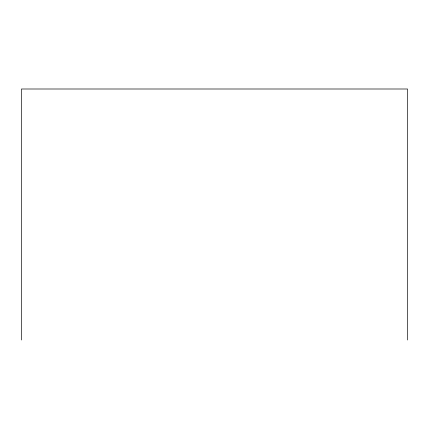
<?xml version="1.0" encoding="UTF-8"?>
<svg xmlns="http://www.w3.org/2000/svg" width="429" height="429" viewBox="0 0 429 429"><rect width="100%" height="100%" fill="white"/><g stroke="black" fill="none" stroke-linecap="round" stroke-linejoin="round"><path stroke-width="0.64" d="M407.55 339.999L407.55 89.001L21.45 89.001L21.45 339.999"/></g></svg>
